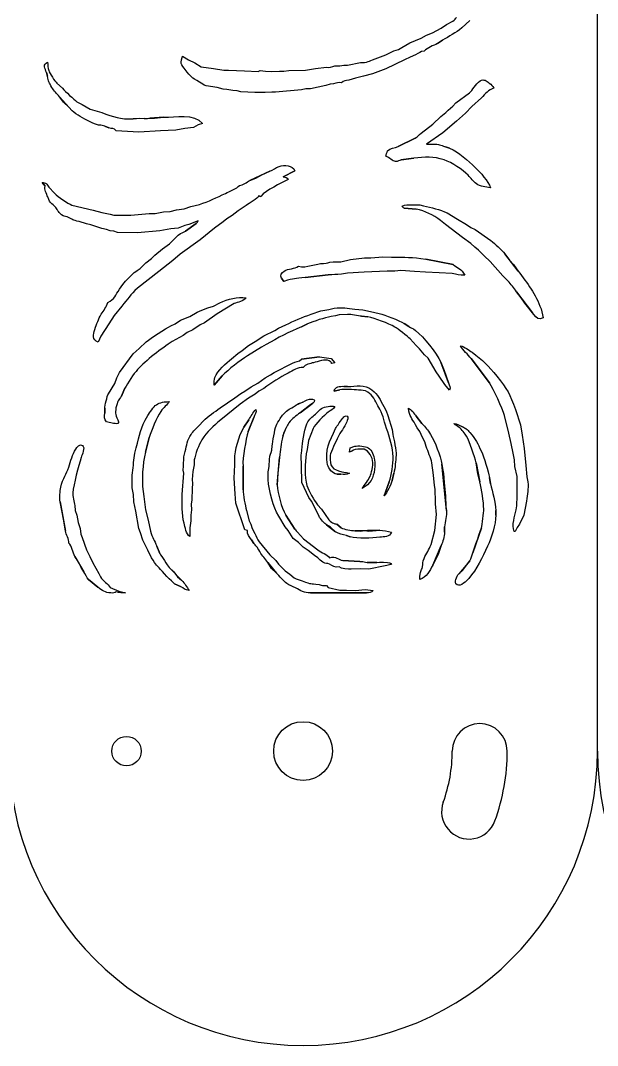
# Model space of a CAD drawing. Header units: inches. Extents: x -30 to 210, y -30 to 170.
# Drawn here: x 31.2 to 90, y -30 to 74.5 of the extents above; entities that cross this region are included whole.
import ezdxf

# ---------------------------------------------------------------- set-up
doc = ezdxf.new("R2010")
doc.units = ezdxf.units.IN
doc.header["$MEASUREMENT"] = 0

# ---------------------------------------------------------------- blocks, each defined once
blk = doc.blocks.new('2018-03-03 Embellishment 02')
at = {"color": 7}
for p, q in [((529.739016, 738.39087), (540.907016, 744.30287)), ((540.907016, 744.30287), (548.147016, 749.49487)), ((548.147016, 749.49487), (556.107016, 753.71887)), ((578.571016, 754.62287), (568.107016, 744.69487)), ((499.475016, 725.01487), (514.539016, 731.48687)), ((514.539016, 731.48687), (521.739016, 735.28687)), ((521.739016, 735.28687), (529.739016, 738.39087)), ((478.539016, 714.41487), (484.715016, 716.15087)), ((484.715016, 716.15087), (488.971016, 719.19887)), ((488.971016, 719.19887), (499.475016, 725.01487)), ((542.539016, 728.51887), (536.139016, 724.28687)), ((536.139016, 724.28687), (542.539016, 728.51887)), ((200.139016, 707.67887), (208.139016, 702.71887)), ((208.139016, 702.71887), (216.603016, 699.00687)), ((450.539016, 702.63087), (468.139016, 709.30287)), ((468.139016, 709.30287), (478.539016, 714.41487)), ((492.803016, 702.63087), (468.139016, 690.72687)), ((500.139016, 706.37487), (492.803016, 702.63087)), ((507.339016, 709.34287), (500.139016, 706.37487)), ((216.603016, 699.00687), (224.939016, 693.69487)), ((224.939016, 693.69487), (240.939016, 691.43887)), ((240.939016, 691.43887), (254.539016, 689.34287)), ((254.539016, 689.34287), (260.939016, 689.34287)), ((260.939016, 689.34287), (281.739016, 688.35887)), ((333.739016, 687.95087), (340.139016, 688.79087)), ((340.139016, 688.79087), (362.051016, 689.24687)), ((362.051016, 689.24687), (375.339016, 691.42287)), ((375.339016, 691.42287), (389.739016, 693.27887)), ((401.011016, 694.87087), (407.339016, 694.87087)), ((407.339016, 694.87087), (412.939016, 695.88687)), ((412.939016, 695.88687), (417.739016, 695.88687)), ((417.739016, 695.88687), (434.539016, 699.11887)), ((468.139016, 690.72687), (460.939016, 688.44687)), ((22.21101, 681.27887), (21.07501, 686.07887)), ((21.07501, 686.07887), (22.21101, 681.27887)), ((281.739016, 688.35887), (300.051016, 687.18287)), ((300.051016, 687.18287), (302.539016, 688.47887)), ((302.539016, 688.47887), (309.747016, 687.91887)), ((309.747016, 687.91887), (316.939016, 687.47087)), ((316.939016, 687.47087), (328.139016, 687.95087)), ((328.139016, 687.95087), (333.739016, 687.95087)), ((428.139016, 678.77487), (419.339016, 675.99087)), ((438.539016, 681.07887), (428.139016, 678.77487)), ((450.539016, 684.35887), (438.539016, 681.07887)), ((460.939016, 688.44687), (450.539016, 684.35887)), ((34.87501, 672.03887), (42.31501, 665.20687)), ((42.31501, 665.20687), (34.87501, 672.03887)), ((245.739016, 666.22287), (231.339016, 668.35887)), ((253.739016, 664.19887), (245.739016, 666.22287)), ((258.539016, 663.79087), (253.739016, 664.19887)), ((266.539016, 662.31087), (258.539016, 663.79087)), ((272.139016, 661.87087), (266.539016, 662.31087)), ((276.939016, 660.72687), (272.139016, 661.87087)), ((356.939016, 663.04687), (322.539016, 660.19887)), ((362.539016, 664.64687), (356.939016, 663.04687)), ((368.939016, 664.64687), (362.539016, 664.64687)), ((388.939016, 669.14287), (368.939016, 664.64687)), ((394.539016, 670.67087), (388.939016, 669.14287)), ((399.339016, 671.23887), (394.539016, 670.67087)), ((43.57901, 646.88687), (38.13101, 654.07887)), ((38.13101, 654.07887), (55.00301, 635.48687)), ((295.339016, 659.51887), (276.939016, 660.72687)), ((308.939016, 659.51887), (295.339016, 659.51887)), ((317.739016, 660.19887), (308.939016, 659.51887)), ((560.347016, 646.25487), (578.499016, 659.27087)), ((594.059016, 652.67887), (581.179016, 641.27887)), ((50.32301, 640.44687), (43.57901, 646.88687)), ((55.00301, 635.48687), (50.32301, 640.44687)), ((61.075018, 647.61487), (68.139018, 643.86287)), ((68.139018, 643.86287), (78.539018, 637.83887)), ((78.539018, 637.83887), (93.739016, 633.15087)), ((547.131016, 633.40687), (550.083016, 636.59087)), ((550.083016, 636.59087), (556.379016, 641.87087)), ((556.379016, 641.87087), (560.347016, 646.25487)), ((581.179016, 641.27887), (572.939016, 632.47887)), ((135.339016, 625.07887), (144.139016, 625.93487)), ((149.739016, 625.35087), (135.339016, 625.07887)), ((144.139016, 625.93487), (149.739016, 625.35087)), ((175.339016, 627.10287), (157.739016, 625.93487)), ((157.739016, 625.93487), (163.339016, 625.93487)), ((163.339016, 625.93487), (175.339016, 627.10287)), ((530.187016, 617.78287), (540.435016, 628.11087)), ((540.435016, 628.11087), (547.131016, 633.40687)), ((560.939016, 622.00687), (543.307016, 606.36687)), ((572.939016, 632.47887), (560.939016, 622.00687)), ((103.339016, 613.02287), (97.739016, 615.26287)), ((97.739016, 615.26287), (103.339016, 613.02287)), ((103.339016, 613.02287), (103.339016, 613.02287)), ((103.339016, 613.02287), (103.339016, 613.02287)), ((142.539016, 607.28687), (112.939016, 609.27887)), ((171.339016, 609.20687), (142.539016, 607.28687)), ((191.339016, 610.21487), (171.339016, 609.20687)), ((203.339016, 612.24687), (191.339016, 610.21487)), ((214.531016, 613.69487), (203.339016, 612.24687)), ((221.011016, 616.97487), (214.531016, 613.69487)), ((226.539016, 618.87887), (221.011016, 616.97487)), ((514.571016, 606.19087), (530.187016, 617.78287)), ((484.139016, 588.43887), (506.539016, 599.53487)), ((506.539016, 599.53487), (484.139016, 588.43887)), ((543.307016, 606.36687), (521.739016, 591.67887)), ((470.475016, 582.65487), (470.475016, 582.65487)), ((470.475016, 582.65487), (470.475016, 582.65487)), ((521.739016, 591.67887), (530.539016, 591.67887)), ((546.539016, 588.10287), (552.139016, 586.39887)), ((552.139016, 586.39887), (546.539016, 588.10287)), ((488.211016, 571.12687), (504.939016, 573.03887)), ((497.739016, 572.53487), (488.211016, 571.12687)), ((504.939016, 573.03887), (497.739016, 572.53487)), ((315.339016, 555.88687), (288.939016, 543.64687)), ((304.939016, 551.43887), (315.339016, 555.88687)), ((348.139016, 556.47887), (332.939016, 548.47887)), ((332.939016, 548.47887), (348.139016, 556.47887)), ((19.33901, 536.47887), (15.33901, 541.27887)), ((15.33901, 541.27887), (19.33901, 536.47887)), ((288.939016, 543.64687), (296.939016, 546.86287)), ((288.939016, 543.64687), (288.939016, 543.64687)), ((288.939016, 543.64687), (288.939016, 543.64687)), ((296.939016, 546.86287), (304.939016, 551.43887)), ((24.30701, 535.10287), (31.80301, 526.95887)), ((31.80301, 526.95887), (24.30701, 535.10287)), ((303.339016, 522.87887), (300.939016, 523.67887)), ((300.939016, 523.67887), (303.339016, 522.87887)), ((54.53901, 511.40687), (82.539016, 504.74287)), ((82.539016, 504.74287), (93.739016, 501.42287)), ((93.739016, 501.42287), (104.939016, 499.27087)), ((132.139016, 498.19887), (156.139016, 500.51087)), ((156.139016, 500.51087), (164.139016, 500.51087)), ((164.139016, 500.51087), (175.339016, 502.56687)), ((175.339016, 502.56687), (184.139016, 502.96687)), ((184.139016, 502.96687), (192.139016, 505.25487)), ((192.139016, 505.25487), (202.539016, 506.35887)), ((202.539016, 506.35887), (211.339016, 509.34287)), ((211.339016, 509.34287), (222.539016, 512.32687)), ((273.739016, 503.86287), (265.739016, 497.81487)), ((284.139016, 510.75887), (273.739016, 503.86287)), ((508.139016, 505.94287), (492.179016, 507.43087)), ((492.179016, 507.43087), (508.139016, 505.94287)), ((501.739016, 511.54287), (501.739016, 511.54287)), ((501.739016, 511.54287), (501.739016, 511.54287)), ((501.739016, 511.54287), (512.939016, 511.54287)), ((512.939016, 511.54287), (517.739016, 510.27087)), ((548.939016, 501.02287), (562.539016, 492.90287)), ((73.739018, 486.56687), (64.139018, 489.56687)), ((79.339018, 485.51087), (73.739018, 486.56687)), ((104.939016, 499.27087), (109.739016, 498.19887)), ((109.739016, 498.19887), (122.539016, 498.19887)), ((122.539016, 498.19887), (132.139016, 498.19887)), ((204.003016, 477.07087), (218.275016, 487.35887)), ((218.275016, 487.35887), (204.003016, 477.07087)), ((220.939016, 490.87887), (208.603016, 485.83087)), ((253.707016, 489.21487), (242.539016, 481.11087)), ((258.675016, 493.35887), (253.707016, 489.21487)), ((265.739016, 497.81487), (258.675016, 493.35887)), ((546.611016, 486.04687), (540.131016, 491.26287)), ((562.539016, 492.90287), (574.547016, 485.78287)), ((93.739016, 480.77487), (79.339018, 485.51087)), ((100.139016, 479.27087), (93.739016, 480.77487)), ((104.939016, 477.65487), (100.139016, 479.27087)), ((109.739016, 476.95087), (104.939016, 477.65487)), ((114.539016, 475.48687), (109.739016, 476.95087)), ((140.939016, 474.87887), (114.539016, 475.48687)), ((170.539016, 477.54287), (140.939016, 474.87887)), ((184.939016, 480.22287), (170.539016, 477.54287)), ((194.539016, 481.19887), (184.939016, 480.22287)), ((203.339016, 484.45487), (194.539016, 481.19887)), ((208.603016, 485.83087), (203.339016, 484.45487)), ((242.539016, 481.11087), (223.339016, 465.74287)), ((568.939016, 468.83887), (546.611016, 486.04687)), ((574.547016, 485.78287), (580.139016, 481.90287)), ((580.139016, 481.90287), (585.739016, 479.03887)), ((585.739016, 479.03887), (606.539016, 464.77487)), ((173.739016, 453.82287), (182.899016, 460.53487)), ((182.899016, 460.53487), (194.611016, 471.66287)), ((223.339016, 465.74287), (196.939016, 446.61487)), ((580.195016, 460.89487), (568.939016, 468.83887)), ((585.163016, 456.15887), (580.195016, 460.89487)), ((163.635016, 445.38287), (173.739016, 453.82287)), ((196.939016, 446.61487), (187.323016, 438.48687)), ((590.307016, 452.13487), (585.163016, 456.15887)), ((597.795016, 444.61487), (590.307016, 452.13487)), ((624.987016, 447.10287), (631.139016, 439.01487)), ((642.443016, 424.55087), (624.987016, 447.10287)), ((146.403016, 429.48687), (152.083016, 435.41487)), ((152.083016, 435.41487), (159.395016, 441.07087)), ((159.395016, 441.07087), (163.635016, 445.38287)), ((187.323016, 438.48687), (168.939016, 424.08687)), ((385.739016, 434.54287), (385.739016, 434.54287)), ((385.739016, 434.54287), (385.739016, 434.54287)), ((398.539016, 436.48687), (408.939016, 436.48687)), ((408.939016, 436.48687), (421.739016, 439.55887)), ((421.739016, 439.55887), (440.139016, 442.04687)), ((440.139016, 442.04687), (448.139016, 442.04687)), ((448.139016, 442.04687), (464.139016, 443.36687)), ((464.139016, 443.36687), (475.339016, 442.87887)), ((520.939016, 440.25487), (556.939016, 433.27887)), ((556.939016, 433.27887), (520.939016, 440.25487)), ((605.683016, 437.24687), (597.795016, 444.61487)), ((622.283016, 418.41487), (605.683016, 437.24687)), ((631.139016, 439.01487), (636.459016, 433.27087)), ((636.459016, 433.27087), (642.443016, 424.55087)), ((168.939016, 424.08687), (140.971016, 402.02287)), ((392.139016, 419.67887), (361.739016, 415.91087)), ((361.739016, 415.91087), (392.139016, 419.67887)), ((417.739016, 421.94287), (409.739016, 420.59887)), ((439.339016, 422.87887), (417.739016, 421.94287)), ((469.739016, 424.51087), (439.339016, 422.87887)), ((480.139016, 424.51087), (469.739016, 424.51087)), ((487.675016, 425.39887), (480.139016, 424.51087)), ((505.707016, 423.71887), (487.675016, 425.39887)), ((520.139016, 422.87887), (505.707016, 423.71887)), ((538.467016, 422.20687), (520.139016, 422.87887)), ((555.339016, 421.13487), (538.467016, 422.20687)), ((333.739016, 410.87887), (330.699016, 415.10287)), ((330.699016, 415.10287), (333.739016, 410.87887)), ((628.803016, 411.67887), (622.283016, 418.41487)), ((646.395016, 389.24687), (640.275016, 397.27887)), ((640.275016, 397.27887), (661.210936, 369.61487)), ((120.139016, 378.08687), (110.035016, 366.07887)), ((233.739016, 376.19087), (240.939016, 378.40687)), ((240.939016, 378.40687), (249.403016, 382.84687)), ((268.139016, 381.59087), (245.739016, 368.13487)), ((268.139016, 381.59087), (268.139016, 381.59087)), ((268.139016, 381.59087), (268.139016, 381.59087)), ((651.163016, 382.21487), (646.395016, 389.24687)), ((654.867016, 378.00687), (651.163016, 382.21487)), ((110.035016, 366.07887), (103.067016, 354.95087)), ((197.739016, 359.60687), (209.739016, 364.76687)), ((209.739016, 364.76687), (219.339016, 370.33487)), ((219.339016, 370.33487), (225.739016, 372.87087)), ((225.739016, 372.87087), (233.739016, 376.19087)), ((245.739016, 368.13487), (229.163016, 356.30287)), ((369.739016, 367.63887), (382.539016, 372.00687)), ((382.539016, 372.00687), (392.939016, 373.64687)), ((392.939016, 373.64687), (400.139016, 375.51887)), ((401.739016, 365.57487), (396.139016, 364.75087)), ((406.539016, 366.71887), (401.739016, 365.57487)), ((417.739016, 367.42287), (406.539016, 366.71887)), ((427.339016, 374.20687), (437.739016, 373.57487)), ((444.139016, 364.11087), (436.139016, 364.90287)), ((436.139016, 364.90287), (444.139016, 364.11087)), ((437.739016, 373.57487), (447.803016, 371.07087)), ((447.803016, 371.07087), (459.339016, 368.79887)), ((661.210936, 369.61487), (654.867016, 378.00687)), ((672.563016, 374.87887), (675.339016, 362.87887)), ((103.067016, 354.95087), (92.459016, 338.87887)), ((184.939016, 352.46287), (190.539016, 355.02287)), ((190.539016, 355.02287), (197.739016, 359.60687)), ((223.339016, 353.52687), (213.739016, 347.04687)), ((229.163016, 356.30287), (223.339016, 353.52687)), ((326.539016, 349.25487), (336.139016, 353.66287)), ((364.939016, 354.95087), (356.939016, 351.12687)), ((356.939016, 351.12687), (364.939016, 354.95087)), ((492.139016, 355.59087), (498.539016, 351.28687)), ((498.539016, 351.28687), (492.139016, 355.59087)), ((675.339016, 362.87887), (671.339016, 361.43887)), ((92.459016, 338.87887), (88.939016, 330.87887)), ((200.939016, 339.63887), (186.539016, 331.49487)), ((206.539016, 343.37487), (200.939016, 339.63887)), ((213.739016, 347.04687), (206.539016, 343.37487)), ((296.067016, 331.80687), (307.339016, 339.22287)), ((307.339016, 339.22287), (321.739016, 346.28687)), ((321.739016, 346.28687), (326.539016, 349.25487)), ((143.115016, 322.32687), (152.371016, 331.12687)), ((278.987016, 319.81487), (287.339016, 326.59887)), ((304.139016, 324.28687), (285.731016, 312.95887)), ((287.339016, 326.59887), (296.067016, 331.80687)), ((310.539016, 327.54287), (304.139016, 324.28687)), ((507.931016, 326.33487), (499.955016, 335.20687)), ((512.603016, 321.93487), (507.931016, 326.33487)), ((117.227016, 290.87087), (135.435016, 315.44687)), ((135.435016, 315.44687), (143.115016, 322.32687)), ((264.803016, 308.94287), (273.075016, 315.93487)), ((273.075016, 315.93487), (278.987016, 319.81487)), ((356.939016, 308.47887), (380.867016, 311.55887)), ((380.867016, 311.55887), (356.939016, 308.47887)), ((380.867016, 311.55887), (380.867016, 311.55887)), ((380.867016, 311.55887), (396.139016, 309.27887)), ((519.059016, 314.28687), (512.603016, 321.93487)), ((523.635016, 309.57487), (519.059016, 314.28687)), ((581.739016, 317.50287), (581.739016, 317.50287)), ((581.739016, 317.50287), (581.739016, 317.50287)), ((320.931016, 290.91087), (344.939016, 303.19087)), ((396.139016, 309.27887), (400.939016, 303.67887)), ((400.939016, 303.67887), (396.939016, 302.87887)), ((534.427016, 291.67887), (523.635016, 309.57487)), ((540.683016, 304.47887), (545.091016, 293.41487)), ((550.427016, 277.27887), (540.683016, 304.47887)), ((604.699016, 277.27887), (580.595016, 309.27887)), ((580.595016, 309.27887), (604.699016, 277.27887)), ((110.947016, 276.47887), (113.603016, 283.67887)), ((113.603016, 283.67887), (117.227016, 290.87087)), ((252.475016, 286.63887), (241.739016, 274.07887)), ((241.739016, 274.07887), (252.475016, 286.63887)), ((242.867016, 284.47887), (242.867016, 284.47887)), ((242.867016, 284.47887), (242.867016, 284.47887)), ((299.339016, 276.61487), (309.171016, 283.88687)), ((309.171016, 283.88687), (316.139016, 287.59087)), ((316.139016, 287.59087), (320.931016, 290.91087)), ((538.443016, 286.07887), (534.427016, 291.67887)), ((545.699016, 275.10287), (538.443016, 286.07887)), ((545.091016, 293.41487), (550.427016, 277.27887)), ((102.571016, 262.87887), (110.947016, 276.47887)), ((124.435016, 270.07887), (120.731016, 262.07887)), ((120.731016, 262.07887), (124.435016, 270.07887)), ((282.507016, 266.50287), (290.539016, 271.86287)), ((290.539016, 271.86287), (299.339016, 276.61487)), ((412.939016, 272.62287), (412.939016, 272.62287)), ((412.939016, 272.62287), (412.939016, 272.62287)), ((412.939016, 272.62287), (417.739016, 272.62287)), ((417.739016, 272.62287), (412.939016, 272.62287)), ((552.139016, 267.67887), (545.699016, 275.10287)), ((249.739016, 244.15087), (268.939016, 257.58287)), ((268.939016, 257.58287), (276.939016, 263.31887)), ((287.339016, 257.08687), (276.171016, 249.25487)), ((276.939016, 263.31887), (282.507016, 266.50287)), ((296.139016, 262.43887), (287.339016, 257.08687)), ((300.939016, 266.14287), (296.139016, 262.43887)), ((307.563016, 269.98287), (300.939016, 266.14287)), ((407.339016, 268.21487), (400.139016, 266.07887)), ((400.139016, 266.07887), (407.339016, 268.21487)), ((97.787016, 237.27887), (97.787016, 243.67887)), ((97.787016, 243.67887), (97.787016, 237.27887)), ((276.171016, 249.25487), (250.539016, 228.54287)), ((358.539016, 251.89487), (348.907016, 247.20687)), ((348.907016, 247.20687), (353.163016, 250.11887)), ((353.163016, 250.11887), (358.539016, 251.89487)), ((355.203016, 237.84687), (372.083016, 250.58287)), ((367.339016, 247.38287), (355.203016, 237.84687)), ((372.083016, 250.58287), (367.339016, 247.38287)), ((465.443016, 246.07887), (468.627016, 240.47887)), ((286.907016, 213.27887), (293.987016, 231.67887)), ((293.987016, 231.67887), (289.531016, 219.67887)), ((293.987016, 231.67887), (293.987016, 231.67887)), ((293.987016, 231.67887), (293.987016, 231.67887)), ((468.627016, 240.47887), (470.507016, 234.07887)), ((470.507016, 234.07887), (476.219016, 215.67887)), ((508.131016, 233.31887), (508.131016, 233.31887)), ((508.131016, 233.31887), (508.131016, 233.31887)), ((508.131016, 233.31887), (515.707016, 223.75087)), ((515.707016, 223.75087), (508.131016, 233.31887)), ((630.139016, 210.87887), (624.443016, 234.07887)), ((638.883016, 242.07887), (645.475016, 222.07887)), ((222.315016, 221.21487), (227.475016, 226.75887)), ((227.475016, 226.75887), (222.315016, 221.21487)), ((281.091016, 218.87887), (287.515016, 228.44687)), ((287.515016, 228.44687), (281.091016, 218.87887)), ((289.531016, 219.67887), (286.907016, 213.27887)), ((332.467016, 206.87887), (336.875016, 218.07887)), ((336.875016, 218.07887), (333.587016, 211.67887)), ((372.275016, 217.27087), (366.155016, 201.27887)), ((509.227016, 218.07887), (507.307016, 222.07887)), ((512.723016, 213.24687), (509.227016, 218.07887)), ((568.139016, 219.83887), (568.139016, 219.83887)), ((568.139016, 219.83887), (568.139016, 219.83887)), ((568.139016, 219.83887), (573.731016, 216.76687)), ((573.731016, 216.76687), (568.139016, 219.83887)), ((645.475016, 222.07887), (647.683016, 208.47887)), ((156.147016, 205.27887), (151.339016, 186.07887)), ((151.339016, 186.07887), (156.147016, 205.27887)), ((333.587016, 211.67887), (332.467016, 206.87887)), ((476.219016, 215.67887), (477.347016, 209.27887)), ((516.283016, 205.27887), (512.723016, 213.24687)), ((519.227016, 199.67887), (516.283016, 205.27887)), ((633.379016, 197.27887), (630.139016, 210.87887)), ((647.683016, 208.47887), (650.411016, 190.87887)), ((364.563016, 189.27887), (363.211016, 183.67887)), ((366.155016, 201.27887), (364.563016, 189.27887)), ((420.139016, 186.07887), (420.939016, 191.67887)), ((420.939016, 191.67887), (427.339016, 193.75087)), ((427.339016, 193.75087), (427.339016, 193.75087)), ((521.147016, 193.27887), (519.227016, 199.67887)), ((635.627016, 184.47887), (633.379016, 197.27887)), ((650.411016, 190.87887), (652.275016, 168.47887)), ((201.707016, 167.67887), (202.155016, 179.67887)), ((202.155016, 179.67887), (203.779016, 186.87887)), ((215.683016, 175.67887), (215.683016, 169.27887)), ((269.043016, 169.27887), (269.043016, 175.67887)), ((325.011016, 142.87887), (328.019016, 178.87887)), ((328.019016, 178.87887), (325.739016, 158.07887)), ((637.507016, 175.67887), (635.627016, 184.47887)), ((638.083016, 166.87887), (637.507016, 175.67887)), ((134.123016, 155.67887), (135.267016, 165.27887)), ((201.275016, 162.07887), (201.707016, 167.67887)), ((202.043016, 158.07887), (201.275016, 162.07887)), ((215.683016, 169.27887), (213.971016, 160.47887)), ((268.171016, 151.67887), (269.043016, 169.27887)), ((280.011016, 167.67887), (280.011016, 160.47887)), ((280.011016, 136.47887), (280.011016, 167.67887)), ((357.363016, 146.07887), (356.939016, 168.47887)), ((530.763016, 155.67887), (528.747016, 171.67887)), ((542.003016, 170.07887), (543.171016, 162.30287)), ((547.995016, 109.27887), (542.003016, 170.07887)), ((543.171016, 162.30287), (544.195016, 158.04687)), ((589.427016, 157.27887), (586.939016, 171.67887)), ((586.939016, 171.67887), (591.875016, 146.87887)), ((640.875016, 154.07887), (638.083016, 166.87887)), ((652.275016, 168.47887), (653.995016, 153.27887)), ((134.123016, 138.87887), (134.123016, 155.67887)), ((199.843016, 130.07887), (202.043016, 158.07887)), ((213.971016, 160.47887), (212.851016, 149.75087)), ((212.851016, 149.75087), (213.371016, 144.47887)), ((269.603016, 130.87887), (268.171016, 151.67887)), ((280.011016, 160.47887), (280.011016, 136.47887)), ((325.739016, 158.07887), (325.011016, 142.87887)), ((408.939016, 157.05487), (403.339016, 157.05487)), ((403.339016, 157.05487), (408.939016, 157.05487)), ((408.939016, 157.05487), (408.939016, 157.05487)), ((408.939016, 157.05487), (408.939016, 157.05487)), ((478.475016, 158.07887), (476.323016, 148.47887)), ((476.323016, 148.47887), (478.475016, 158.07887)), ((532.395016, 142.07887), (530.763016, 155.67887)), ((544.195016, 158.04687), (545.075016, 146.07887)), ((591.875016, 146.87887), (589.427016, 157.27887)), ((604.755016, 152.47887), (605.875016, 144.40687)), ((605.875016, 144.40687), (604.755016, 152.47887)), ((640.875016, 130.87887), (640.875016, 154.07887)), ((653.995016, 153.27887), (655.259016, 146.87887)), ((135.507016, 130.07887), (134.123016, 138.87887)), ((212.939016, 138.07887), (212.451016, 122.95087)), ((213.371016, 144.47887), (212.939016, 138.07887)), ((366.635016, 126.30287), (357.363016, 146.07887)), ((465.739016, 128.47887), (472.643016, 146.87887)), ((472.643016, 146.87887), (465.739016, 128.47887)), ((533.243016, 137.27887), (532.395016, 142.07887)), ((533.243016, 131.67887), (533.243016, 137.27887)), ((545.075016, 146.07887), (546.539016, 128.47887)), ((136.283016, 120.47887), (135.507016, 130.07887)), ((148.259016, 134.07887), (149.499016, 127.67887)), ((149.499016, 127.67887), (151.595016, 110.07887)), ((212.451016, 122.95087), (211.707016, 117.24687)), ((270.675016, 118.87887), (269.603016, 130.87887)), ((370.259016, 121.27087), (366.635016, 126.30287)), ((533.707016, 126.07887), (533.243016, 131.67887)), ((533.707016, 118.07887), (533.707016, 126.07887)), ((546.539016, 128.47887), (547.267016, 114.54287)), ((43.85901, 95.67887), (38.89101, 120.47887)), ((38.89101, 120.47887), (45.93101, 82.07887)), ((58.187018, 115.67887), (58.851018, 109.27887)), ((58.851018, 109.27887), (60.843018, 102.87887)), ((138.683016, 108.01487), (136.283016, 120.47887)), ((151.595016, 110.07887), (154.987016, 96.47887)), ((212.115016, 110.07887), (211.339016, 102.87887)), ((211.707016, 117.24687), (212.115016, 110.07887)), ((282.539016, 83.67887), (270.675016, 118.87887)), ((284.475016, 109.27887), (288.139016, 95.67887)), ((377.507016, 106.87887), (370.259016, 121.27087)), ((378.219016, 116.55087), (383.323016, 110.84687)), ((383.323016, 110.84687), (392.979016, 96.83087)), ((534.651016, 104.01487), (533.707016, 118.07887)), ((547.267016, 114.54287), (547.995016, 109.27887)), ((612.939016, 109.27887), (612.939016, 102.87887)), ((612.939016, 102.87887), (612.939016, 109.27887)), ((653.163016, 121.27887), (649.763016, 102.87887)), ((45.93101, 82.07887), (43.85901, 95.67887)), ((60.843018, 102.87887), (62.667018, 93.27887)), ((142.779016, 85.27887), (138.683016, 108.01487)), ((154.987016, 96.47887), (157.875016, 82.07887)), ((211.339016, 95.67887), (209.803016, 86.07887)), ((211.339016, 102.87887), (211.339016, 95.67887)), ((288.139016, 95.67887), (290.147016, 90.87887)), ((327.291016, 101.74287), (324.067016, 106.87887)), ((335.579016, 87.74287), (327.291016, 101.74287)), ((336.291016, 102.87887), (348.067016, 84.59887)), ((348.067016, 84.59887), (336.291016, 102.87887)), ((380.035016, 101.27887), (377.507016, 106.87887)), ((532.683016, 82.87887), (534.651016, 104.01487)), ((649.763016, 102.87887), (644.235016, 90.88687)), ((45.93101, 82.07887), (45.93101, 82.07887)), ((45.93101, 82.07887), (45.93101, 82.07887)), ((62.667018, 93.27887), (65.315018, 85.27887)), ((65.315018, 85.27887), (66.147018, 78.07887)), ((145.099016, 79.67887), (142.779016, 85.27887)), ((209.803016, 86.07887), (209.803016, 74.87887)), ((285.739016, 82.87887), (282.539016, 83.67887)), ((290.147016, 90.87887), (292.027016, 85.27887)), ((292.027016, 85.27887), (295.515016, 78.87887)), ((339.379016, 82.87887), (335.579016, 87.74287)), ((346.187016, 72.22287), (339.379016, 82.87887)), ((395.267016, 87.15887), (390.075016, 89.99087)), ((390.075016, 89.99087), (401.747016, 81.07887)), ((401.747016, 81.07887), (395.267016, 87.15887)), ((403.331016, 90.87087), (409.075016, 86.40687)), ((409.075016, 86.40687), (403.331016, 90.87087)), ((460.139016, 83.07887), (427.339016, 82.51887)), ((427.339016, 82.51887), (435.339016, 82.07087)), ((435.339016, 82.07087), (440.139016, 82.59087)), ((440.139016, 82.59087), (445.739016, 82.07887)), ((445.739016, 82.07887), (460.139016, 83.07887)), ((527.603016, 64.47887), (532.683016, 82.87887)), ((545.427016, 87.67887), (545.427016, 80.47887)), ((545.427016, 80.47887), (545.427016, 87.67887)), ((594.107016, 86.04687), (582.579016, 53.27887)), ((590.515016, 76.47887), (594.107016, 86.04687)), ((638.539016, 81.27887), (636.939016, 81.27887)), ((641.035016, 86.55087), (638.539016, 81.27887)), ((644.235016, 90.88687), (641.035016, 86.55087)), ((66.147018, 78.07887), (68.227018, 73.35087)), ((68.227018, 73.35087), (73.667018, 57.27887)), ((148.067016, 70.07887), (145.099016, 79.67887)), ((152.515016, 61.27887), (148.067016, 70.07887)), ((294.251016, 65.50287), (291.019016, 70.54287)), ((291.019016, 70.54287), (294.251016, 65.50287)), ((301.179016, 67.67887), (315.355016, 50.87887)), ((352.867016, 67.02287), (346.187016, 72.22287)), ((351.771016, 80.47887), (359.627016, 71.94287)), ((359.627016, 71.94287), (378.539016, 57.09487)), ((421.011016, 74.30287), (416.067016, 76.25487)), ((416.067016, 76.25487), (421.011016, 74.30287)), ((460.139016, 73.84687), (460.139016, 73.84687)), ((460.139016, 73.84687), (460.139016, 73.84687)), ((586.723016, 65.27887), (589.355016, 71.67887)), ((589.355016, 71.67887), (590.515016, 76.47887)), ((73.667018, 57.27887), (78.315018, 48.47887)), ((166.491016, 62.07887), (170.483016, 52.47887)), ((170.483016, 52.47887), (166.491016, 62.07887)), ((359.347016, 60.68687), (352.867016, 67.02287)), ((365.739016, 56.27887), (359.347016, 60.68687)), ((373.963016, 49.67887), (365.739016, 56.27887)), ((529.803016, 37.28687), (541.011016, 62.87887)), ((541.011016, 62.87887), (537.643016, 52.47887)), ((582.579016, 53.27887), (586.723016, 65.27887)), ((62.163018, 42.87887), (58.483018, 48.47887)), ((58.483018, 48.47887), (70.387018, 28.47887)), ((66.811018, 34.07887), (62.163018, 42.87887)), ((78.315018, 48.47887), (81.907016, 40.14287)), ((315.355016, 50.87887), (322.947016, 43.34287)), ((322.947016, 43.34287), (326.715016, 38.21487)), ((378.307016, 46.77487), (373.963016, 49.67887)), ((411.339016, 43.21487), (433.739016, 41.87087)), ((433.739016, 41.87087), (411.339016, 43.21487)), ((443.339016, 40.79887), (456.139016, 40.79887)), ((456.139016, 40.79887), (443.339016, 40.79887)), ((537.643016, 52.47887), (529.803016, 37.28687)), ((578.691016, 42.87887), (564.091016, 25.69487)), ((569.163016, 30.21487), (578.691016, 42.87887)), ((70.387018, 28.47887), (66.811018, 34.07887)), ((81.907016, 40.14287), (89.803016, 26.07887)), ((182.707016, 34.07887), (188.643016, 28.25487)), ((199.003016, 17.11087), (182.707016, 34.07887)), ((188.643016, 28.25487), (193.755016, 21.70287)), ((317.483016, 32.71087), (312.611016, 40.47887)), ((312.611016, 40.47887), (323.883016, 26.65487)), ((323.883016, 26.65487), (317.483016, 32.71087)), ((326.715016, 38.21487), (335.467016, 29.64687)), ((335.467016, 29.64687), (341.739016, 25.03887)), ((393.739016, 38.47887), (393.739016, 38.47887)), ((393.739016, 38.47887), (393.739016, 38.47887)), ((435.339016, 32.44687), (422.539016, 31.69487)), ((445.747016, 31.83887), (435.339016, 32.44687)), ((467.339016, 36.15087), (445.747016, 31.83887)), ((564.091016, 25.69487), (569.163016, 30.21487)), ((88.835016, 8.03887), (76.515018, 18.31087)), ((76.515018, 18.31087), (88.835016, 8.03887)), ((89.803016, 26.07887), (92.107016, 21.50287)), ((193.755016, 21.70287), (199.003016, 17.11087)), ((341.739016, 25.03887), (347.371016, 20.24687)), ((104.939016, 7.67887), (116.139016, 2.77487)), ((116.139016, 2.77487), (124.939016, 0.47887)), ((197.739016, 8.82287), (189.875016, 12.57487)), ((189.875016, 12.57487), (197.739016, 8.82287)), ((197.739016, 8.82287), (197.739016, 8.82287)), ((197.739016, 8.82287), (197.739016, 8.82287)), ((376.939016, 0.56687), (368.939016, 0.56687)), ((368.939016, 0.56687), (442.539016, 0.56687)), ((405.739016, 0.56687), (376.939016, 0.56687)), ((389.739016, 10.07887), (392.227016, 7.69487)), ((392.227016, 7.69487), (407.339016, 4.31087)), ((442.539016, 0.56687), (405.739016, 0.56687)), ((407.339016, 4.31087), (416.139016, 4.31087)), ((416.139016, 4.31087), (428.139016, 3.68687)), ((428.139016, 3.68687), (440.803016, 5.18287)), ((440.803016, 5.18287), (451.339016, 3.67887))]:
    blk.add_line(p, q, dxfattribs=at)
for points in [[(556.107016, 753.71887), (559.475016, 755.96687), (559.627016, 757.01487), (561.347016, 758.44687)], [(568.107016, 744.69487), (560.027016, 738.47087), (551.275016, 733.67887), (542.539016, 728.51887)], [(536.139016, 724.28687), (530.267016, 721.11087), (523.203016, 719.07087), (518.539016, 714.07887)], [(198.419016, 698.07887), (198.195016, 699.23887), (199.715016, 706.20687), (200.139016, 707.67887)], [(442.539016, 699.70287), (445.987016, 700.54287), (447.467016, 701.45487), (450.539016, 702.63087)], [(518.539016, 714.07887), (513.427016, 713.83087), (511.651016, 711.44687), (507.339016, 709.34287)], [(21.07501, 686.07887), (19.28301, 690.86287), (15.58701, 697.10287), (22.53901, 699.67887)], [(22.53901, 699.67887), (22.76301, 695.93487), (22.73101, 692.06287), (23.94701, 688.47887)], [(203.899016, 690.07887), (202.451016, 692.07087), (198.843016, 695.89487), (198.419016, 698.07887)], [(222.539016, 673.41487), (211.851016, 679.87087), (211.427016, 679.75087), (203.899016, 690.07887)], [(389.739016, 693.27887), (393.667016, 691.48687), (397.131016, 694.34287), (401.011016, 694.87087)], [(434.539016, 699.11887), (438.075016, 699.67887), (438.635016, 698.75087), (442.539016, 699.70287)], [(28.24301, 666.30287), (24.06701, 673.15087), (24.04301, 673.78287), (22.21101, 681.27887)], [(23.94701, 688.47887), (25.25901, 684.61487), (32.01101, 674.93487), (34.87501, 672.03887)], [(419.339016, 675.99087), (414.635016, 674.77487), (413.187016, 676.17487), (409.739016, 672.47887)], [(592.363016, 675.08687), (597.035016, 677.93487), (600.723016, 675.02287), (604.211016, 672.13487)], [(38.13101, 654.07887), (34.87501, 658.18287), (31.00301, 661.79087), (28.24301, 666.30287)], [(42.31501, 665.20687), (46.06701, 661.20687), (56.843018, 650.43887), (61.075018, 647.61487)], [(231.339016, 668.35887), (228.027016, 669.43887), (225.451016, 671.65487), (222.539016, 673.41487)], [(409.739016, 672.47887), (404.395016, 673.53487), (404.091016, 672.28687), (399.339016, 671.23887)], [(578.499016, 659.27087), (581.835016, 661.99887), (585.835016, 671.11087), (592.363016, 675.08687)], [(610.539016, 665.27887), (603.555016, 663.47087), (598.875016, 657.64687), (594.059016, 652.67887)], [(604.211016, 672.13487), (607.147016, 669.71087), (608.795016, 668.79087), (610.539016, 665.27887)], [(322.539016, 660.19887), (320.555016, 660.19887), (319.947016, 660.48687), (317.739016, 660.19887)], [(76.939018, 621.91087), (70.195018, 625.06287), (60.531018, 630.52687), (55.00301, 635.48687)], [(97.739016, 615.26287), (87.523016, 618.31887), (93.531016, 614.15887), (76.939018, 621.91087)], [(93.739016, 633.15087), (109.739016, 627.49487), (117.811016, 624.35087), (135.339016, 625.07887)], [(149.739016, 625.35087), (153.355016, 625.15087), (154.723016, 625.84687), (157.739016, 625.93487)], [(175.339016, 627.10287), (191.267016, 627.23087), (215.003016, 632.86287), (226.539016, 618.87887)], [(112.939016, 609.27887), (108.971016, 613.91887), (108.115016, 611.55887), (103.339016, 613.02287)], [(506.539016, 599.53487), (511.131016, 602.41487), (510.851016, 603.35887), (514.571016, 606.19087)], [(468.139016, 575.67887), (468.627016, 577.56687), (469.347016, 581.22287), (470.475016, 582.65487)], [(470.475016, 582.65487), (473.371016, 586.35887), (480.059016, 586.70287), (484.139016, 588.43887)], [(530.539016, 591.67887), (538.691016, 591.66287), (539.299016, 590.53487), (546.539016, 588.10287)], [(552.139016, 586.39887), (564.099016, 581.48687), (576.443016, 569.64687), (585.779016, 560.80687)], [(480.939016, 568.73487), (476.523016, 569.15887), (473.371016, 574.13487), (468.139016, 575.67887)], [(488.211016, 571.12687), (485.667016, 570.27087), (484.147016, 568.42287), (480.939016, 568.73487)], [(544.939016, 571.01487), (531.059016, 575.63887), (519.155016, 574.72687), (504.939016, 573.03887)], [(576.699016, 550.62287), (568.779016, 558.27087), (555.443016, 567.51087), (544.939016, 571.01487)], [(315.339016, 555.88687), (319.843016, 558.07887), (322.659016, 560.56687), (327.347016, 562.17487)], [(327.347016, 562.17487), (333.995016, 564.45487), (345.707016, 564.54287), (348.139016, 556.47887)], [(585.779016, 560.80687), (592.331016, 554.59887), (603.499016, 542.79087), (605.739016, 534.07887)], [(15.33901, 541.27887), (16.89101, 540.97487), (19.45101, 540.75887), (20.69901, 539.87887)], [(275.339016, 537.27887), (279.819016, 537.53487), (284.691016, 541.76687), (288.939016, 543.64687)], [(339.339016, 545.27887), (329.099016, 539.54287), (310.971016, 531.38287), (303.339016, 522.87887)], [(332.939016, 548.47887), (336.403016, 547.96687), (337.467016, 548.51887), (339.339016, 545.27887)], [(587.371016, 539.35887), (582.947016, 542.23887), (580.427016, 547.02287), (576.699016, 550.62287)], [(22.79501, 522.07887), (21.16301, 526.44687), (17.56301, 531.94287), (19.33901, 536.47887)], [(20.69901, 539.87887), (21.98701, 538.96687), (23.13901, 536.51887), (24.30701, 535.10287)], [(31.80301, 526.95887), (36.23501, 522.27887), (48.56301, 513.61487), (54.53901, 511.40687)], [(222.539016, 512.32687), (234.827016, 516.16687), (245.323016, 521.53487), (256.939016, 526.85487)], [(256.939016, 526.85487), (262.035016, 529.19087), (271.723016, 533.31087), (275.339016, 537.27887)], [(605.739016, 534.07887), (599.451016, 535.04687), (592.787016, 535.82287), (587.371016, 539.35887)], [(33.49101, 508.01487), (27.07501, 515.24687), (26.65101, 511.72687), (22.79501, 522.07887)], [(300.939016, 523.67887), (298.819016, 520.11887), (288.107016, 513.64687), (284.139016, 510.75887)], [(40.71501, 498.65487), (34.93901, 503.34287), (36.44301, 504.69487), (33.49101, 508.01487)], [(489.739016, 510.07887), (494.371016, 512.22287), (496.803016, 511.68687), (501.739016, 511.54287)], [(492.179016, 507.43087), (490.587016, 508.07887), (490.491016, 508.75087), (489.739016, 510.07887)], [(540.131016, 491.26287), (530.147016, 498.15887), (520.163016, 503.75087), (508.139016, 505.94287)], [(517.739016, 510.27087), (528.435016, 508.24687), (539.035016, 505.78287), (548.939016, 501.02287)], [(48.13901, 495.79887), (44.73901, 497.31887), (44.29101, 495.75087), (40.71501, 498.65487)], [(64.139018, 489.56687), (54.64301, 491.70287), (56.20301, 492.19887), (48.13901, 495.79887)], [(218.275016, 487.35887), (219.603016, 488.58287), (220.019016, 489.39887), (220.939016, 490.87887)], [(194.611016, 471.66287), (199.347016, 475.39887), (200.571016, 474.97487), (204.003016, 477.07087)], [(606.539016, 464.77487), (612.003016, 460.40687), (620.595016, 452.45487), (624.987016, 447.10287)], [(352.939016, 430.87887), (363.299016, 427.76687), (376.787016, 434.85487), (385.739016, 434.54287)], [(385.739016, 434.54287), (391.715016, 434.33487), (391.651016, 436.24687), (398.539016, 436.48687)], [(475.339016, 442.87887), (493.963016, 442.84687), (502.195016, 442.78287), (520.939016, 440.25487)], [(556.939016, 433.27887), (562.387016, 427.41487), (567.923016, 428.19887), (572.139016, 418.87887)], [(117.059016, 400.47887), (124.219016, 410.75087), (125.443016, 411.79087), (134.539016, 420.44687)], [(134.539016, 420.44687), (140.795016, 426.40687), (143.619016, 426.95087), (146.403016, 429.48687)], [(330.699016, 415.10287), (328.667016, 419.02287), (330.611016, 422.21487), (333.971016, 424.55887)], [(333.971016, 424.55887), (339.347016, 428.33487), (348.395016, 426.89487), (352.939016, 430.87887)], [(409.739016, 420.59887), (401.955016, 419.64687), (399.771016, 419.76687), (392.139016, 419.67887)], [(572.139016, 418.87887), (564.995016, 418.90287), (561.763016, 420.29487), (555.339016, 421.13487)], [(642.443016, 424.55087), (654.707016, 408.16687), (665.187016, 394.31887), (672.563016, 374.87887)], [(361.739016, 415.91087), (348.227016, 414.08687), (347.515016, 415.47087), (333.739016, 410.87887)], [(640.275016, 397.27887), (636.827016, 402.31087), (632.867016, 407.13487), (628.803016, 411.67887)], [(101.739016, 382.87887), (111.027016, 387.70287), (111.739016, 392.83087), (117.059016, 400.47887)], [(140.971016, 402.02287), (131.243016, 392.80687), (128.307016, 388.01487), (120.139016, 378.08687)], [(93.283016, 367.67887), (96.203016, 372.67087), (100.371016, 377.15887), (101.739016, 382.87887)], [(249.403016, 382.84687), (260.259016, 387.78287), (272.171016, 390.84687), (284.139016, 389.27887)], [(284.139016, 389.27887), (281.179016, 384.83887), (272.883016, 383.51887), (268.139016, 381.59087)], [(84.843016, 347.67887), (87.227016, 355.12687), (89.315016, 360.87887), (93.283016, 367.67887)], [(336.139016, 353.66287), (347.235016, 358.95887), (358.091016, 363.67087), (369.739016, 367.63887)], [(396.139016, 364.75087), (387.507016, 362.99087), (373.043016, 358.38287), (364.939016, 354.95087)], [(400.139016, 375.51887), (411.395016, 377.22287), (416.707016, 375.29487), (427.339016, 374.20687)], [(436.139016, 364.90287), (431.683016, 365.73487), (421.947016, 367.71887), (417.739016, 367.42287)], [(459.339016, 368.79887), (467.091016, 366.71087), (485.275016, 359.69487), (492.139016, 355.59087)], [(671.339016, 361.43887), (667.419016, 360.99087), (663.515016, 366.95887), (661.210936, 369.61487)], [(152.371016, 331.12687), (158.539016, 336.22287), (177.795016, 348.71087), (184.939016, 352.46287)], [(356.939016, 351.12687), (340.923016, 344.47887), (325.363016, 336.52687), (310.539016, 327.54287)], [(480.139016, 350.71087), (470.987016, 355.71887), (454.371016, 362.11887), (444.139016, 364.11087)], [(498.539016, 351.28687), (501.771016, 349.23087), (502.563016, 349.86287), (507.267016, 346.17487)], [(88.939016, 330.87887), (80.979016, 334.31887), (82.611016, 340.67887), (84.843016, 347.67887)], [(499.955016, 335.20687), (496.843016, 338.26287), (483.691016, 348.76687), (480.139016, 350.71087)], [(507.267016, 346.17487), (518.115016, 337.67087), (534.379016, 316.81487), (540.683016, 304.47887)], [(186.539016, 331.49487), (173.651016, 323.49487), (151.131016, 306.03087), (141.075016, 294.87887)], [(580.595016, 309.27887), (576.203016, 314.41487), (569.675016, 320.23887), (566.539016, 326.07887)], [(566.539016, 326.07887), (571.755016, 324.67887), (577.323016, 320.60687), (581.739016, 317.50287)], [(285.731016, 312.95887), (275.851016, 306.31087), (260.803016, 294.86287), (252.475016, 286.63887)], [(581.739016, 317.50287), (595.555016, 307.79887), (603.419016, 299.07887), (614.075016, 286.07887)], [(242.867016, 284.47887), (246.019016, 293.12687), (257.755016, 303.18287), (264.803016, 308.94287)], [(359.339016, 297.27887), (351.779016, 298.11887), (345.707016, 293.49487), (339.347016, 290.21487)], [(344.939016, 303.19087), (349.515016, 305.15887), (353.419016, 304.89487), (356.939016, 308.47887)], [(372.939016, 303.80687), (368.371016, 302.80687), (361.947016, 301.37487), (359.339016, 297.27887)], [(393.483016, 306.19887), (387.891016, 308.90287), (378.459016, 305.01487), (372.939016, 303.80687)], [(396.939016, 302.87887), (395.907016, 304.15087), (395.011016, 305.45487), (393.483016, 306.19887)], [(141.075016, 294.87887), (135.731016, 288.95087), (128.075016, 277.19887), (124.435016, 270.07887)], [(241.739016, 274.07887), (241.779016, 277.35087), (241.747016, 281.40687), (242.867016, 284.47887)], [(339.347016, 290.21487), (328.067016, 284.39087), (318.027016, 277.15087), (307.563016, 269.98287)], [(614.075016, 286.07887), (628.499016, 268.48687), (631.259016, 263.16687), (638.883016, 242.07887)], [(400.139016, 266.07887), (400.675016, 272.84687), (407.483016, 272.83887), (412.939016, 272.62287)], [(417.739016, 272.62287), (429.003016, 272.19887), (439.515016, 276.08687), (449.603016, 268.11887)], [(550.427016, 277.27887), (551.675016, 273.83087), (553.451016, 271.31087), (552.139016, 267.67887)], [(624.443016, 234.07887), (621.547016, 243.59887), (610.035016, 269.05487), (604.699016, 277.27887)], [(97.787016, 243.67887), (97.851016, 247.20687), (100.931016, 259.73487), (102.571016, 262.87887)], [(120.731016, 262.07887), (117.243016, 255.29487), (115.219016, 254.78287), (113.235016, 246.87887)], [(432.203016, 267.73487), (424.867016, 267.88687), (414.499016, 269.46287), (407.339016, 268.21487)], [(444.139016, 265.00687), (439.731016, 267.69487), (437.019016, 267.63887), (432.203016, 267.73487)], [(457.715016, 247.10287), (453.899016, 253.82287), (451.115016, 260.75087), (444.139016, 265.00687)], [(449.603016, 268.11887), (458.243016, 261.29487), (460.459016, 255.06287), (465.443016, 246.07887)], [(113.235016, 246.87887), (111.331016, 239.23887), (111.323016, 235.41487), (115.011016, 228.47887)], [(154.603016, 234.07887), (157.043016, 238.15087), (161.923016, 245.80687), (165.819016, 248.43887)], [(165.819016, 248.43887), (170.515016, 251.61487), (177.003016, 252.43087), (182.539016, 252.47887)], [(182.539016, 252.47887), (180.355016, 248.23887), (174.987016, 244.75887), (171.635016, 239.64687)], [(227.475016, 226.75887), (234.275016, 233.45487), (242.043016, 238.61487), (249.739016, 244.15087)], [(333.187016, 236.13487), (339.379016, 242.74287), (341.795016, 242.61487), (348.907016, 247.20687)], [(358.539016, 251.89487), (363.651016, 253.84687), (365.195016, 256.14287), (371.307016, 255.63887)], [(371.307016, 255.63887), (375.595016, 255.28687), (374.755016, 252.77487), (372.083016, 250.58287)], [(376.803016, 237.50287), (379.155016, 239.67887), (380.475016, 241.49487), (383.339016, 243.31087)], [(383.339016, 243.31087), (387.731016, 246.10287), (395.955016, 247.47887), (400.939016, 246.07887)], [(400.939016, 246.07887), (398.371016, 240.96687), (396.211016, 242.09487), (392.139016, 238.70287)], [(469.003016, 217.27887), (464.891016, 229.84687), (464.739016, 234.74287), (457.715016, 247.10287)], [(507.307016, 222.07887), (501.811016, 231.50287), (499.859016, 232.07087), (497.739016, 243.67887)], [(497.739016, 243.67887), (501.739016, 242.39887), (505.459016, 236.71887), (508.131016, 233.31887)], [(100.315016, 226.08687), (96.347016, 228.60687), (97.723016, 233.53487), (97.787016, 237.27887)], [(139.107016, 191.67887), (144.043016, 209.58287), (144.451016, 217.11887), (154.603016, 234.07887)], [(171.635016, 239.64687), (166.139016, 231.27887), (159.531016, 214.93487), (156.147016, 205.27887)], [(287.515016, 228.44687), (290.483016, 232.88687), (293.171016, 238.59087), (296.939016, 242.07887)], [(296.939016, 242.07887), (297.835016, 238.51087), (295.411016, 234.88687), (293.987016, 231.67887)], [(323.499016, 220.47887), (324.707016, 223.40687), (327.187016, 227.35087), (328.899016, 230.07887)], [(328.899016, 230.07887), (330.395016, 232.45487), (331.227016, 234.03887), (333.187016, 236.13487)], [(355.203016, 237.84687), (349.515016, 233.36687), (345.131016, 230.50287), (340.499016, 224.44687)], [(365.467016, 226.04687), (368.427016, 230.61487), (372.875016, 233.87087), (376.803016, 237.50287)], [(392.139016, 238.70287), (387.403016, 234.75887), (374.651016, 222.57487), (372.275016, 217.27087)], [(401.947016, 217.05487), (403.107016, 219.44687), (410.043016, 229.43887), (411.819016, 231.30287)], [(411.819016, 231.30287), (412.939016, 232.48687), (415.515016, 234.76687), (417.227016, 233.42287)], [(417.227016, 233.42287), (419.083016, 231.96687), (417.155016, 227.81487), (416.539016, 226.07887)], [(107.683016, 224.32687), (105.675016, 224.80687), (101.835016, 225.11887), (100.315016, 226.08687)], [(115.011016, 223.76687), (113.307016, 222.71087), (109.467016, 223.90287), (107.683016, 224.32687)], [(115.011016, 228.47887), (115.923016, 226.97487), (116.755016, 224.97487), (115.011016, 223.76687)], [(211.491016, 209.27887), (213.907016, 213.11887), (219.011016, 217.90287), (222.315016, 221.21487)], [(250.539016, 228.54287), (240.763016, 220.28687), (232.555016, 213.06287), (225.787016, 202.07887)], [(269.043016, 175.67887), (268.923016, 189.26287), (274.331016, 207.11887), (281.091016, 218.87887)], [(318.483016, 194.07887), (318.987016, 199.57487), (321.587016, 215.85487), (323.499016, 220.47887)], [(340.499016, 224.44687), (339.011016, 222.49487), (337.987016, 220.25487), (336.875016, 218.07887)], [(357.859016, 193.27887), (358.899016, 201.59887), (361.227016, 219.49487), (365.467016, 226.04687)], [(391.355016, 169.27887), (387.795016, 189.11887), (393.659016, 199.96687), (401.947016, 217.05487)], [(416.539016, 226.07887), (413.651016, 217.98287), (408.387016, 212.61487), (404.675016, 205.27887)], [(477.739016, 179.67887), (477.587016, 192.23087), (472.891016, 205.42287), (469.003016, 217.27887)], [(515.707016, 223.75087), (520.347016, 218.39087), (523.275016, 215.56687), (527.019016, 209.27887)], [(564.867016, 218.52687), (562.363016, 220.55087), (559.515016, 221.08687), (557.739016, 223.67887)], [(557.739016, 223.67887), (561.867016, 223.00687), (564.459016, 221.74287), (568.139016, 219.83887)], [(574.371016, 206.87887), (572.587016, 209.86287), (567.579016, 216.33487), (564.867016, 218.52687)], [(573.731016, 216.76687), (575.883016, 215.20687), (577.059016, 213.63087), (578.763016, 211.67887)], [(203.779016, 186.87887), (205.491016, 195.27087), (206.731016, 201.73487), (211.491016, 209.27887)], [(286.907016, 213.27887), (283.539016, 202.81487), (279.067016, 178.43087), (280.011016, 167.67887)], [(332.467016, 206.87887), (329.723016, 196.13487), (329.347016, 189.57487), (328.019016, 178.87887)], [(404.675016, 205.27887), (402.787016, 201.56687), (395.563016, 185.44687), (394.731016, 182.07887)], [(477.347016, 209.27887), (478.723016, 202.91887), (481.931016, 188.15087), (481.483016, 182.07887)], [(527.019016, 209.27887), (533.035016, 199.18287), (539.507016, 181.62287), (542.003016, 170.07887)], [(586.939016, 171.67887), (585.011016, 179.81487), (578.459016, 200.06287), (574.371016, 206.87887)], [(578.763016, 211.67887), (587.251016, 201.96687), (588.635016, 198.04687), (593.939016, 186.87887)], [(50.49101, 166.07887), (53.25101, 174.48687), (54.81101, 182.43087), (59.603018, 190.07887)], [(59.603018, 190.07887), (61.139018, 192.53487), (65.179018, 197.15087), (68.491018, 194.84687)], [(68.491018, 194.84687), (72.379018, 192.15087), (67.923018, 182.52687), (66.811018, 178.87887)], [(135.267016, 165.27887), (135.979016, 175.62287), (136.275016, 181.42287), (139.107016, 191.67887)], [(225.787016, 202.07887), (222.083016, 196.06287), (216.683016, 182.65487), (215.683016, 175.67887)], [(315.475016, 180.47887), (316.419016, 185.34287), (317.595016, 184.49487), (318.483016, 194.07887)], [(356.939016, 168.47887), (356.771016, 183.19087), (355.819016, 176.81487), (357.859016, 193.27887)], [(431.339016, 189.78287), (425.683016, 189.37487), (424.931016, 188.06287), (420.139016, 186.07887)], [(427.339016, 193.75087), (431.459016, 194.70287), (441.251016, 193.98287), (444.867016, 191.73487)], [(439.339016, 189.78287), (437.371016, 190.18287), (433.411016, 190.15087), (431.339016, 189.78287)], [(451.099016, 172.47887), (450.339016, 178.79887), (445.859016, 187.75887), (439.339016, 189.78287)], [(444.867016, 191.73487), (449.707016, 188.71087), (452.419016, 181.05487), (453.219016, 175.67887)], [(528.747016, 171.67887), (526.955016, 179.11887), (523.851016, 186.15887), (521.147016, 193.27887)], [(66.811018, 178.87887), (63.371018, 167.59887), (56.675018, 143.60687), (55.57901, 132.47887)], [(151.339016, 186.07887), (147.795016, 168.99087), (146.051016, 151.48687), (148.259016, 134.07887)], [(314.395016, 167.67887), (314.883016, 171.79087), (314.155016, 173.66287), (315.475016, 180.47887)], [(363.211016, 183.67887), (361.323016, 172.15887), (360.619016, 153.15887), (364.171016, 142.07887)], [(394.731016, 182.07887), (394.491016, 180.36687), (394.483016, 177.44687), (394.731016, 175.67887)], [(394.731016, 175.67887), (394.907016, 171.44687), (395.811016, 166.79087), (399.379016, 164.08687)], [(453.219016, 175.67887), (454.051016, 170.67887), (453.771016, 168.57487), (453.219016, 163.67887)], [(472.643016, 146.87887), (475.643016, 155.82287), (477.843016, 170.21487), (477.739016, 179.67887)], [(481.483016, 182.07887), (480.875016, 174.03087), (480.563016, 165.86287), (478.475016, 158.07887)], [(593.939016, 186.87887), (597.171016, 180.09487), (603.035016, 160.14287), (604.755016, 152.47887)], [(39.81901, 139.67887), (42.75501, 151.95887), (47.52301, 157.05487), (50.49101, 166.07887)], [(312.947016, 155.67087), (313.059016, 163.04687), (313.731016, 162.13487), (314.395016, 167.67887)], [(403.339016, 157.05487), (397.979016, 157.69487), (392.275016, 164.14287), (391.355016, 169.27887)], [(399.379016, 164.08687), (400.619016, 163.15087), (411.059016, 159.82287), (412.939016, 159.44687)], [(453.219016, 163.67887), (451.675016, 151.54287), (447.987016, 144.52687), (436.939016, 138.07887)], [(447.315016, 154.07887), (448.675016, 157.10287), (451.483016, 169.35087), (451.099016, 172.47887)], [(324.067016, 106.87887), (317.707016, 119.26287), (312.747016, 141.71887), (312.947016, 155.67087)], [(420.139016, 158.07887), (415.987016, 155.67087), (413.371016, 156.61487), (408.939016, 157.05487)], [(412.939016, 159.44687), (416.275016, 158.78287), (416.427016, 159.51087), (420.139016, 158.07887)], [(436.939016, 138.07887), (440.091016, 143.06287), (444.931016, 148.79887), (447.315016, 154.07887)], [(38.89101, 120.47887), (38.61901, 125.65487), (38.63501, 134.74287), (39.81901, 139.67887)], [(280.011016, 136.47887), (280.147016, 129.80687), (282.755016, 115.96687), (284.475016, 109.27887)], [(325.011016, 142.87887), (325.867016, 130.39087), (330.363016, 113.86287), (336.291016, 102.87887)], [(364.171016, 142.07887), (366.651016, 134.35887), (373.211016, 122.89487), (378.219016, 116.55087)], [(476.323016, 148.47887), (474.675016, 143.14287), (469.547016, 132.38287), (465.739016, 128.47887)], [(597.059016, 110.87887), (597.051016, 119.95887), (593.987016, 137.79887), (591.875016, 146.87887)], [(605.875016, 144.40687), (608.195016, 134.15887), (612.923016, 119.39087), (612.939016, 109.27887)], [(655.259016, 146.87887), (655.979016, 137.03887), (654.739016, 130.71087), (653.163016, 121.27887)], [(55.57901, 132.47887), (55.18701, 128.51887), (57.499018, 119.99887), (58.187018, 115.67887)], [(202.315016, 92.47887), (198.995016, 104.02287), (200.195016, 118.02287), (199.843016, 130.07887)], [(639.843016, 110.07887), (641.155016, 117.03887), (640.867016, 123.87087), (640.875016, 130.87887)], [(547.995016, 109.27887), (548.123016, 102.03887), (546.387016, 94.83087), (545.427016, 87.67887)], [(594.107016, 86.04687), (595.107016, 89.91887), (597.067016, 106.74287), (597.059016, 110.87887)], [(636.939016, 81.27887), (633.715016, 90.67887), (638.123016, 100.95887), (639.843016, 110.07887)], [(390.075016, 89.99087), (387.115016, 92.02287), (381.939016, 98.15887), (380.035016, 101.27887)], [(392.979016, 96.83087), (398.611016, 90.92687), (400.003016, 92.65487), (403.331016, 90.87087)], [(612.939016, 102.87887), (612.923016, 90.18287), (607.267016, 73.56687), (602.011016, 62.07887)], [(50.53901, 66.07887), (50.62701, 71.44687), (47.17101, 77.03887), (45.93101, 82.07887)], [(157.875016, 82.07887), (160.627016, 72.67887), (163.115016, 69.90287), (166.491016, 62.07887)], [(209.803016, 74.87887), (204.651016, 78.09487), (203.883016, 87.01487), (202.315016, 92.47887)], [(291.019016, 70.54287), (288.115016, 74.43087), (284.851016, 77.69487), (285.739016, 82.87887)], [(348.067016, 84.59887), (349.115016, 83.07087), (350.515016, 81.83887), (351.771016, 80.47887)], [(416.067016, 76.25487), (410.851016, 77.57487), (406.419016, 77.79087), (401.747016, 81.07887)], [(409.075016, 86.40687), (413.267016, 84.13487), (422.507016, 82.65487), (427.339016, 82.51887)], [(460.139016, 83.07887), (464.451016, 83.25487), (470.995016, 81.55087), (475.339016, 80.47887)], [(295.515016, 78.87887), (297.283016, 75.09487), (298.883016, 71.19087), (301.179016, 67.67887)], [(460.139016, 73.84687), (449.891016, 72.53487), (430.899016, 71.84687), (421.011016, 74.30287)], [(475.339016, 80.47887), (473.155016, 73.58287), (465.827016, 74.58287), (460.139016, 73.84687)], [(545.427016, 80.47887), (544.843016, 74.46287), (543.211016, 68.43887), (541.011016, 62.87887)], [(58.483018, 48.47887), (55.89901, 53.43887), (54.07501, 62.64687), (50.53901, 66.07887)], [(169.507016, 33.35087), (159.523016, 44.44687), (158.707016, 48.37487), (152.515016, 61.27887)], [(302.219016, 54.87887), (297.411016, 63.16687), (298.995016, 59.59087), (294.251016, 65.50287)], [(312.611016, 40.47887), (308.507016, 46.20687), (305.971016, 48.42287), (302.219016, 54.87887)], [(378.539016, 57.09487), (382.819016, 54.09487), (391.155016, 50.66287), (393.739016, 46.87887)], [(518.443016, 46.07887), (521.427016, 53.13487), (525.235016, 56.90287), (527.603016, 64.47887)], [(602.011016, 62.07887), (595.187016, 47.14287), (587.963016, 32.01487), (577.227016, 19.46287)], [(170.483016, 52.47887), (172.395016, 48.91887), (180.219016, 36.95087), (182.707016, 34.07887)], [(385.011016, 40.99887), (382.235016, 42.59087), (380.699016, 44.86287), (378.307016, 46.77487)], [(393.739016, 38.47887), (390.627016, 39.85487), (389.051016, 38.67887), (385.011016, 40.99887)], [(393.739016, 46.87887), (402.531016, 49.95887), (405.443016, 43.98287), (411.339016, 43.21487)], [(433.739016, 41.87087), (440.739016, 42.09487), (439.195016, 41.00687), (443.339016, 40.79887)], [(456.139016, 40.79887), (459.379016, 41.02287), (470.995016, 41.14287), (473.507016, 40.00687)], [(516.395016, 34.87887), (517.475016, 39.44687), (516.211016, 40.81487), (518.443016, 46.07887)], [(578.691016, 42.87887), (580.547016, 45.84687), (581.371016, 49.92687), (582.579016, 53.27887)], [(76.515018, 18.31087), (74.187018, 20.96687), (72.195018, 25.41487), (70.387018, 28.47887)], [(189.875016, 12.57487), (185.843016, 15.29487), (173.483016, 28.92687), (169.507016, 33.35087)], [(406.539016, 34.87887), (400.259016, 33.55087), (398.875016, 36.21487), (393.739016, 38.47887)], [(422.539016, 31.69487), (418.739016, 31.63087), (409.019016, 32.06287), (406.539016, 34.87887)], [(475.339016, 38.07887), (471.315016, 37.51087), (470.851016, 37.03887), (467.339016, 36.15087)], [(473.507016, 40.00687), (474.755016, 39.43887), (474.699016, 39.03887), (475.339016, 38.07887)], [(529.803016, 37.28687), (526.411016, 29.82287), (521.171016, 20.88687), (512.939016, 18.07887)], [(512.939016, 18.07887), (513.059016, 31.17487), (514.739016, 27.91087), (516.395016, 34.87887)], [(92.107016, 21.50287), (95.627016, 16.06287), (102.459016, 12.68687), (104.939016, 7.67887)], [(199.003016, 17.11087), (203.051016, 13.00687), (205.795016, 8.44687), (208.939016, 3.67887)], [(337.755016, 12.93487), (333.323016, 16.09487), (327.723016, 22.65487), (323.883016, 26.65487)], [(347.371016, 20.24687), (350.459016, 18.21487), (354.315016, 17.62287), (357.739016, 16.41487)], [(357.739016, 16.41487), (372.195016, 11.27887), (366.643016, 13.52687), (380.139016, 11.46287)], [(561.963016, 11.15887), (556.723016, 14.27887), (561.659016, 22.36687), (564.091016, 25.69487)], [(577.227016, 19.46287), (574.571016, 16.35887), (566.347016, 8.55887), (561.963016, 11.15887)], [(105.739016, 0.47887), (98.323016, 0.57487), (94.379016, 3.56687), (88.835016, 8.03887)], [(112.939016, 2.07887), (110.995016, -0.08913), (108.515016, 0.44687), (105.739016, 0.47887)], [(124.939016, 0.47887), (119.987016, 0.47887), (117.587016, -0.07313), (112.939016, 2.07887)], [(208.939016, 3.67887), (203.635016, 4.28687), (202.171016, 6.36687), (197.739016, 8.82287)], [(348.939016, 7.03087), (345.155016, 8.95887), (341.251016, 10.43887), (337.755016, 12.93487)], [(368.939016, 0.56687), (360.299016, 0.59887), (356.211016, 3.31887), (348.939016, 7.03087)], [(380.139016, 11.46287), (384.523016, 10.79087), (385.083016, 9.87087), (389.739016, 10.07887)], [(451.339016, 3.67887), (449.171016, 0.34287), (446.243016, 0.52687), (442.539016, 0.56687)]]:
    blk.add_open_spline(points, degree=3, dxfattribs=at)

msp = doc.modelspace()

# ---------------------------------------------------------------- linework, layer by layer
msp.add_line((90, 0), (90, 167.33))
for centre, radius in [((60, 0), 3), ((42, 0), 1.5)]:
    msp.add_circle(centre, radius)
for centre, radius, start, end in [((78, 0), 2.8, 0, 180), ((60, 0), 30, 180, 0), ((60, 0), 15.2, 340, 0), ((60, 0), 20.8, 340, 0), ((120, 0), 30, 180, 0), ((76.91, -6.16), 2.8, 160, 340)]:
    msp.add_arc(centre, radius, start, end)

# ---------------------------------------------------------------- block references
at = {"xscale": 0.077360273454895, "yscale": 0.077360273454895, "zscale": 0.077360273454895}
msp.add_blockref('2018-03-03 Embellishment 02', (32.22, 16.08), dxfattribs=at)

doc.saveas('drawing.dxf')
